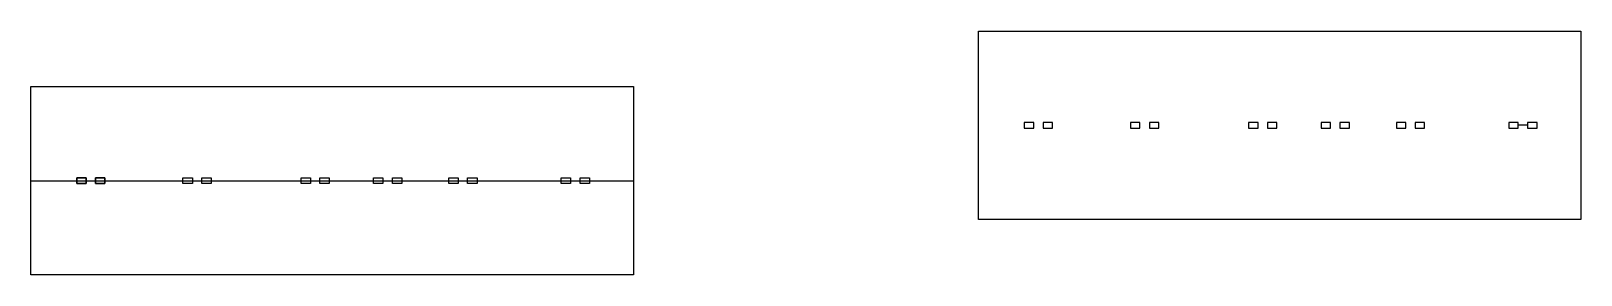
# Model space of a CAD drawing. Header units: millimetres. Extents: x -45656 to -44833, y -45293 to -45164.
import ezdxf

# ---------------------------------------------------------------- set-up
doc = ezdxf.new("R2010")
doc.units = ezdxf.units.MM

msp = doc.modelspace()

# ---------------------------------------------------------------- linework, layer by layer
for p, q in [((-45123.26, -45212.3), (-45128.26, -45212.3)), ((-45128.26, -45212.3), (-45128.26, -45215.3)), ((-45128.26, -45215.3), (-45123.26, -45215.3)), ((-45123.26, -45215.3), (-45123.26, -45212.3)), ((-45113.26, -45212.3), (-45118.26, -45212.3)), ((-45118.26, -45212.3), (-45118.26, -45215.3)), ((-45118.26, -45215.3), (-45113.26, -45215.3)), ((-45113.26, -45215.3), (-45113.26, -45212.3)), ((-45066.81, -45212.3), (-45071.81, -45212.3)), ((-45071.81, -45212.3), (-45071.81, -45215.3)), ((-45071.81, -45215.3), (-45066.81, -45215.3)), ((-45066.81, -45215.3), (-45066.81, -45212.3)), ((-45056.81, -45212.3), (-45061.81, -45212.3)), ((-45061.81, -45212.3), (-45061.81, -45215.3)), ((-45061.81, -45215.3), (-45056.81, -45215.3)), ((-45056.81, -45215.3), (-45056.81, -45212.3)), ((-45004.12, -45212.3), (-45009.12, -45212.3)), ((-45009.12, -45212.3), (-45009.12, -45215.3)), ((-45009.12, -45215.3), (-45004.12, -45215.3)), ((-45004.12, -45215.3), (-45004.12, -45212.3)), ((-44994.12, -45212.3), (-44999.12, -45212.3)), ((-44999.12, -45212.3), (-44999.12, -45215.3)), ((-44999.12, -45215.3), (-44994.12, -45215.3)), ((-44994.12, -45215.3), (-44994.12, -45212.3)), ((-44965.57, -45212.3), (-44970.57, -45212.3)), ((-44970.57, -45212.3), (-44970.57, -45215.3)), ((-44970.57, -45215.3), (-44965.57, -45215.3)), ((-44965.57, -45215.3), (-44965.57, -45212.3)), ((-44955.57, -45212.3), (-44960.57, -45212.3)), ((-44960.57, -45212.3), (-44960.57, -45215.3)), ((-44960.57, -45215.3), (-44955.57, -45215.3)), ((-44955.57, -45215.3), (-44955.57, -45212.3)), ((-44925.63, -45212.3), (-44930.63, -45212.3)), ((-44930.63, -45212.3), (-44930.63, -45215.3)), ((-44930.63, -45215.3), (-44925.63, -45215.3)), ((-44925.63, -45215.3), (-44925.63, -45212.3)), ((-44915.63, -45212.3), (-44920.63, -45212.3)), ((-44920.63, -45212.3), (-44920.63, -45215.3)), ((-44920.63, -45215.3), (-44915.63, -45215.3)), ((-44915.63, -45215.3), (-44915.63, -45212.3)), ((-44865.91, -45212.3), (-44870.91, -45212.3)), ((-44870.91, -45212.3), (-44870.91, -45215.3)), ((-44870.91, -45215.3), (-44865.91, -45215.3)), ((-44865.91, -45215.3), (-44865.91, -45212.3)), ((-44860.91, -45213.8), (-44865.91, -45213.8)), ((-44855.91, -45212.3), (-44860.91, -45212.3)), ((-44860.91, -45212.3), (-44860.91, -45215.3)), ((-44860.91, -45215.3), (-44855.91, -45215.3)), ((-44855.91, -45215.3), (-44855.91, -45212.3)), ((-45655.91, -45243.26), (-45335.91, -45243.26)), ((-45626.62, -45241.76), (-45631.62, -45241.76)), ((-45631.62, -45241.76), (-45631.62, -45244.76)), ((-45626.62, -45241.76), (-45631.62, -45241.76)), ((-45631.62, -45241.76), (-45631.62, -45244.76)), ((-45626.62, -45244.76), (-45626.62, -45241.76)), ((-45626.62, -45244.76), (-45626.62, -45241.76)), ((-45616.62, -45241.76), (-45621.62, -45241.76)), ((-45621.62, -45241.76), (-45621.62, -45244.76)), ((-45616.62, -45241.76), (-45621.62, -45241.76)), ((-45621.62, -45241.76), (-45621.62, -45244.76)), ((-45616.62, -45244.76), (-45616.62, -45241.76)), ((-45616.62, -45244.76), (-45616.62, -45241.76)), ((-45631.62, -45244.76), (-45626.62, -45244.76)), ((-45631.62, -45244.76), (-45626.62, -45244.76)), ((-45631.62, -45244.76), (-45626.62, -45244.76)), ((-45631.62, -45244.76), (-45626.62, -45244.76)), ((-45621.62, -45244.76), (-45616.62, -45244.76)), ((-45621.62, -45244.76), (-45616.62, -45244.76))]:
    msp.add_line(p, q)
for points in [[(-45152.55, -45163.8), (-44832.55, -45163.8), (-44832.55, -45263.8), (-45152.55, -45263.8)], [(-45655.91, -45193.26), (-45335.91, -45193.26), (-45335.91, -45293.26), (-45655.91, -45293.26)], [(-45626.62, -45244.76), (-45631.62, -45244.76), (-45631.62, -45241.76), (-45626.62, -45241.76)], [(-45626.62, -45244.76), (-45631.62, -45244.76), (-45631.62, -45241.76), (-45626.62, -45241.76)], [(-45616.62, -45244.76), (-45621.62, -45244.76), (-45621.62, -45241.76), (-45616.62, -45241.76)], [(-45616.62, -45244.76), (-45621.62, -45244.76), (-45621.62, -45241.76), (-45616.62, -45241.76)], [(-45570.17, -45244.76), (-45575.17, -45244.76), (-45575.17, -45241.76), (-45570.17, -45241.76)], [(-45570.17, -45244.76), (-45575.17, -45244.76), (-45575.17, -45241.76), (-45570.17, -45241.76)], [(-45507.48, -45244.76), (-45512.48, -45244.76), (-45512.48, -45241.76), (-45507.48, -45241.76)], [(-45507.48, -45244.76), (-45512.48, -45244.76), (-45512.48, -45241.76), (-45507.48, -45241.76)], [(-45497.48, -45244.76), (-45502.48, -45244.76), (-45502.48, -45241.76), (-45497.48, -45241.76)], [(-45497.48, -45244.76), (-45502.48, -45244.76), (-45502.48, -45241.76), (-45497.48, -45241.76)], [(-45468.93, -45244.76), (-45473.93, -45244.76), (-45473.93, -45241.76), (-45468.93, -45241.76)], [(-45468.93, -45244.76), (-45473.93, -45244.76), (-45473.93, -45241.76), (-45468.93, -45241.76)], [(-45428.99, -45244.76), (-45433.99, -45244.76), (-45433.99, -45241.76), (-45428.99, -45241.76)], [(-45428.99, -45244.76), (-45433.99, -45244.76), (-45433.99, -45241.76), (-45428.99, -45241.76)], [(-45359.27, -45244.76), (-45364.27, -45244.76), (-45364.27, -45241.76), (-45359.27, -45241.76)]]:
    msp.add_lwpolyline(points, close=True)
at = {"extrusion": (0, -6.12323e-17, -1)}
for points in [[(45560.17, -45244.76), (45565.17, -45244.76), (45565.17, -45241.76), (45560.17, -45241.76)], [(45560.17, -45244.76), (45565.17, -45244.76), (45565.17, -45241.76), (45560.17, -45241.76)], [(45458.93, -45244.76), (45463.93, -45244.76), (45463.93, -45241.76), (45458.93, -45241.76)], [(45458.93, -45244.76), (45463.93, -45244.76), (45463.93, -45241.76), (45458.93, -45241.76)], [(45418.99, -45244.76), (45423.99, -45244.76), (45423.99, -45241.76), (45418.99, -45241.76)], [(45418.99, -45244.76), (45423.99, -45244.76), (45423.99, -45241.76), (45418.99, -45241.76)], [(45369.27, -45244.76), (45374.27, -45244.76), (45374.27, -45241.76), (45369.27, -45241.76)]]:
    msp.add_lwpolyline(points, close=True, dxfattribs=at)

doc.saveas('drawing.dxf')
